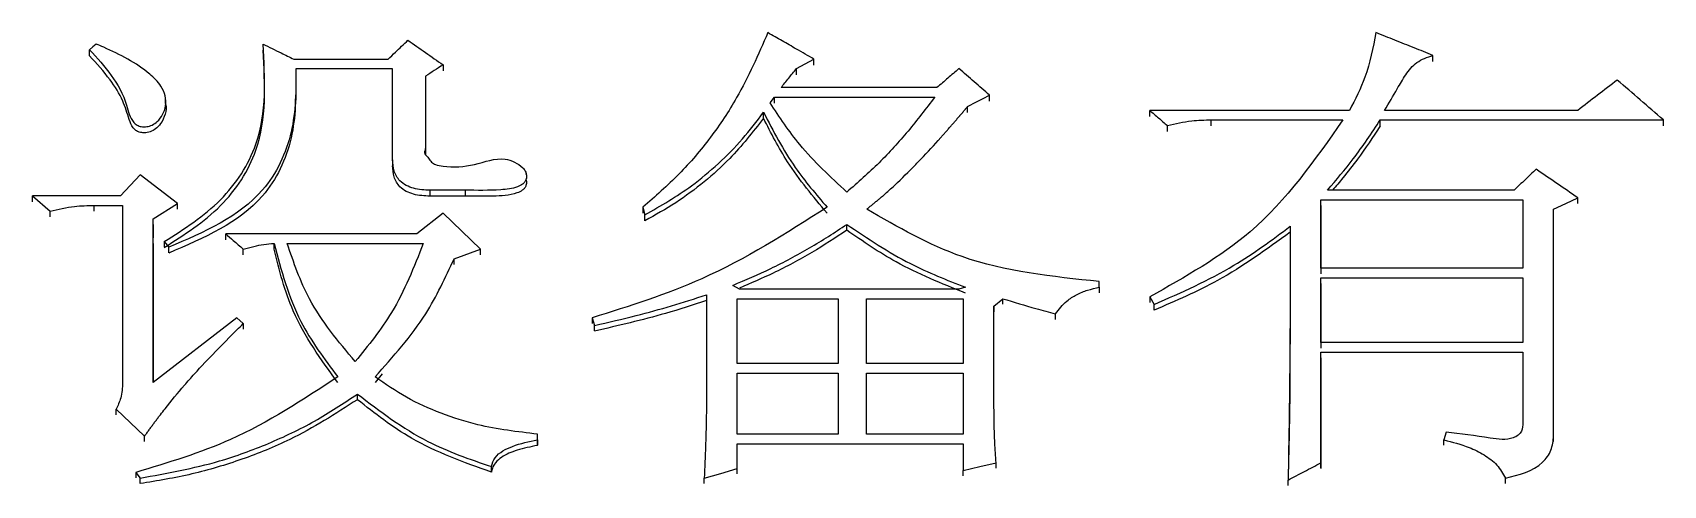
# Model space of a CAD drawing. Header units: millimetres. Extents: x 2028 to 4172, y 863 to 2379.
# Drawn here: x 2544.6 to 2552.63, y 2170.2 to 2172.43 of the extents above; entities that cross this region are included whole.
import ezdxf

# ---------------------------------------------------------------- set-up
doc = ezdxf.new("R2010")
doc.units = ezdxf.units.MM

msp = doc.modelspace()

# ---------------------------------------------------------------- linework, layer by layer
at = {"color": 7, "linetype": 'Continuous', "lineweight": 25}
for p, q in [((2544.8768, 2172.3186), (2544.8768, 2172.3484)), ((2551.4972, 2172.2907), (2551.4972, 2172.3204)), ((2545.8829, 2172.3018), (2546.348, 2172.3018)), ((2546.3697, 2172.255), (2545.8937, 2172.255)), ((2545.8937, 2172.255), (2545.8937, 2172.2254)), ((2546.3697, 2171.8061), (2546.3697, 2172.255)), ((2546.6185, 2172.2737), (2546.6185, 2172.2441)), ((2548.3601, 2172.2254), (2548.3601, 2172.2551)), ((2548.4466, 2172.2721), (2548.4466, 2172.3018)), ((2545.8944, 2172.1775), (2545.8944, 2172.2072)), ((2546.5319, 2172.2177), (2546.5319, 2171.8623)), ((2546.5319, 2172.2177), (2546.5319, 2172.1881)), ((2546.5319, 2172.1878), (2546.532, 2171.8329)), ((2549.0524, 2172.1616), (2548.2843, 2172.1616)), ((2545.2503, 2172.085), (2545.2503, 2172.1146)), ((2548.2303, 2172.0869), (2548.2519, 2172.1149)), ((2548.2519, 2172.1149), (2549.0416, 2172.1149)), ((2548.2519, 2172.0855), (2548.2519, 2172.1149)), ((2549.312, 2172.0948), (2549.312, 2172.1242)), ((2548.1978, 2172.0108), (2548.1978, 2172.0401)), ((2549.2038, 2172.0388), (2549.2038, 2172.0681)), ((2551.086, 2172.0494), (2550.1017, 2172.0494)), ((2550.1017, 2172.0201), (2550.1017, 2172.0494)), ((2550.4045, 2172.0027), (2551.0535, 2172.0027)), ((2550.4045, 2171.9734), (2550.4045, 2172.0027)), ((2551.2375, 2172.0027), (2552.6329, 2172.0027)), ((2551.2375, 2171.9735), (2551.2375, 2172.0027)), ((2552.211, 2172.0494), (2551.2591, 2172.0494)), ((2552.6329, 2171.9735), (2552.6329, 2172.0027)), ((2550.1882, 2171.9454), (2550.1882, 2171.9746)), ((2546.532, 2171.8333), (2546.5319, 2171.8623)), ((2546.3697, 2171.8061), (2546.3697, 2171.7772)), ((2545.1257, 2171.7312), (2545.0283, 2171.6282)), ((2545.3096, 2171.5907), (2545.1257, 2171.7312)), ((2547.028, 2171.7353), (2547.028, 2171.7387)), ((2547.028, 2171.7097), (2547.028, 2171.7119)), ((2544.5957, 2171.6282), (2544.6822, 2171.5532)), ((2545.0283, 2171.6282), (2544.5957, 2171.6282)), ((2545.1906, 2171.5157), (2545.3096, 2171.5907)), ((2545.3096, 2171.5621), (2545.3096, 2171.5907)), ((2546.7267, 2171.6563), (2546.5536, 2171.6563)), ((2546.5536, 2171.6563), (2546.5536, 2171.6276)), ((2546.7267, 2171.6272), (2546.5536, 2171.6272)), ((2546.7267, 2171.6563), (2546.7267, 2171.6272)), ((2550.9454, 2171.6095), (2551.9406, 2171.6095)), ((2550.9454, 2171.272), (2550.9454, 2171.6095)), ((2550.9454, 2171.5809), (2550.9454, 2171.6095)), ((2551.8973, 2171.6563), (2550.9779, 2171.6563)), ((2551.9406, 2171.6095), (2551.9406, 2171.272)), ((2552.211, 2171.5903), (2552.211, 2171.6189)), ((2544.6822, 2171.5247), (2544.6822, 2171.5532)), ((2544.8985, 2171.5813), (2545.0392, 2171.5813)), ((2544.8985, 2171.5528), (2544.8985, 2171.5813)), ((2545.0392, 2171.5813), (2545.0392, 2170.7084)), ((2545.1906, 2170.7084), (2545.1906, 2171.5157)), ((2545.1906, 2171.4873), (2545.1906, 2171.5157)), ((2546.6185, 2171.5439), (2546.4887, 2171.4407)), ((2546.8024, 2171.3657), (2546.6185, 2171.5439)), ((2547.6029, 2171.572), (2547.6137, 2171.5345)), ((2547.6029, 2171.572), (2547.6029, 2171.5435)), ((2547.6137, 2171.5061), (2547.6137, 2171.5345)), ((2550.9454, 2171.5804), (2550.9454, 2171.2434)), ((2552.0921, 2170.445), (2552.092, 2171.5626)), ((2552.0921, 2171.5341), (2552.092, 2171.5626)), ((2545.1906, 2171.4868), (2545.1906, 2171.4223)), ((2546.4887, 2171.4407), (2545.5476, 2171.4407)), ((2545.5476, 2171.4124), (2545.5476, 2171.4407)), ((2545.1906, 2171.394), (2545.1906, 2170.7084)), ((2545.2447, 2171.4032), (2545.2663, 2171.3751)), ((2545.2447, 2171.4032), (2545.2447, 2171.375)), ((2545.2663, 2171.3469), (2545.2663, 2171.3751)), ((2545.6341, 2171.3375), (2545.6341, 2171.3657)), ((2545.7856, 2171.3656), (2545.7856, 2171.3939)), ((2545.8505, 2171.3939), (2546.5211, 2171.3939)), ((2546.6726, 2171.3188), (2546.8024, 2171.3657)), ((2546.8024, 2171.3375), (2546.8024, 2171.3657)), ((2546.6726, 2171.2907), (2546.6726, 2171.3188)), ((2551.9406, 2171.272), (2550.9454, 2171.272)), ((2548.0788, 2171.1687), (2548.0464, 2171.1875)), ((2549.8529, 2171.1781), (2549.8529, 2171.2063)), ((2549.8529, 2171.1784), (2549.8529, 2171.2063)), ((2550.9454, 2171.225), (2551.9406, 2171.2251)), ((2550.9454, 2170.9058), (2550.9454, 2171.225)), ((2550.9454, 2171.1971), (2550.9454, 2171.225)), ((2550.9454, 2171.1965), (2550.9454, 2170.8777)), ((2551.9406, 2171.2251), (2551.9406, 2170.9058)), ((2547.9166, 2171.1406), (2547.9166, 2170.6143)), ((2548.068, 2171.1218), (2548.5656, 2171.1218)), ((2548.068, 2170.8024), (2548.068, 2171.1218)), ((2548.068, 2171.094), (2548.068, 2171.1218)), ((2549.1606, 2171.1687), (2548.0788, 2171.1687)), ((2548.5656, 2171.1218), (2548.5656, 2170.8024)), ((2548.7062, 2171.1218), (2549.1822, 2171.1218)), ((2548.7062, 2170.8024), (2548.7062, 2171.1218)), ((2548.7062, 2171.094), (2548.7062, 2171.1218)), ((2549.1822, 2171.1218), (2549.1822, 2170.8024)), ((2549.3336, 2171.0842), (2549.3769, 2171.1218)), ((2549.3769, 2171.094), (2549.3769, 2171.1218)), ((2549.8529, 2171.1781), (2549.8529, 2171.1502)), ((2550.1016, 2171.1312), (2550.1233, 2171.0937)), ((2550.1016, 2171.1312), (2550.1016, 2171.1034)), ((2545.6017, 2171.0279), (2545.1906, 2170.7084)), ((2545.6341, 2170.9997), (2545.6017, 2171.0279)), ((2547.3541, 2171.0279), (2547.3649, 2170.9903)), ((2549.3336, 2170.5955), (2549.3336, 2171.0842)), ((2549.3336, 2171.0842), (2549.3336, 2171.0565)), ((2549.6365, 2171.019), (2549.6365, 2171.0467)), ((2550.1233, 2171.0659), (2550.1233, 2171.0937)), ((2545.6341, 2170.9997), (2545.6341, 2170.9721)), ((2547.3649, 2170.9627), (2547.3649, 2170.9903)), ((2551.9406, 2170.9058), (2550.9454, 2170.9058)), ((2548.5656, 2170.8024), (2548.068, 2170.8024)), ((2549.1822, 2170.8024), (2548.7062, 2170.8024)), ((2550.9454, 2170.8588), (2551.9406, 2170.8588)), ((2550.9454, 2170.3132), (2550.9454, 2170.8588)), ((2550.9454, 2170.8314), (2550.9454, 2170.8588)), ((2550.9454, 2170.8307), (2550.9454, 2170.2858)), ((2551.9406, 2170.8588), (2551.9406, 2170.5109)), ((2546.3192, 2170.7511), (2546.2832, 2170.7087)), ((2548.068, 2170.7554), (2548.5656, 2170.7554)), ((2548.068, 2170.4544), (2548.068, 2170.7554)), ((2548.068, 2170.7282), (2548.068, 2170.7554)), ((2548.5656, 2170.7554), (2548.5656, 2170.4544)), ((2548.7062, 2170.7554), (2549.1822, 2170.7554)), ((2548.7062, 2170.4544), (2548.7062, 2170.7554)), ((2548.7062, 2170.7282), (2548.7062, 2170.7554)), ((2549.1822, 2170.7554), (2549.1822, 2170.4544)), ((2546.1967, 2170.6249), (2546.1967, 2170.652)), ((2545.0067, 2170.5767), (2545.1474, 2170.4449)), ((2545.0067, 2170.5497), (2545.0067, 2170.5767)), ((2551.562, 2170.4638), (2551.5512, 2170.4262)), ((2545.1474, 2170.4182), (2545.1474, 2170.4449)), ((2547.0837, 2170.4261), (2547.0837, 2170.4544)), ((2547.0837, 2170.4276), (2547.0837, 2170.4544)), ((2547.0837, 2170.4261), (2547.0837, 2170.3994)), ((2548.5656, 2170.4544), (2548.068, 2170.4544)), ((2548.068, 2170.4073), (2549.1822, 2170.4073)), ((2548.068, 2170.2849), (2548.068, 2170.4073)), ((2548.068, 2170.3806), (2548.068, 2170.4073)), ((2549.1822, 2170.4544), (2548.7062, 2170.4544)), ((2549.1822, 2170.4073), (2549.1822, 2170.2755)), ((2551.5512, 2170.3995), (2551.5512, 2170.4262)), ((2552.0921, 2170.4183), (2552.0921, 2170.445)), ((2549.3445, 2170.2866), (2549.3445, 2170.3132)), ((2550.9454, 2170.2867), (2550.9454, 2170.3132)), ((2545.1041, 2170.266), (2545.1257, 2170.2378)), ((2545.1041, 2170.266), (2545.1041, 2170.2396)), ((2545.1257, 2170.2114), (2545.1257, 2170.2378)), ((2546.8565, 2170.2679), (2546.8565, 2170.2943)), ((2547.9058, 2170.2114), (2547.9058, 2170.2378)), ((2548.068, 2170.2584), (2548.068, 2170.2849)), ((2549.1822, 2170.249), (2549.1822, 2170.2755)), ((2550.7832, 2170.202), (2550.7832, 2170.2284)), ((2551.8541, 2170.2114), (2551.8541, 2170.2378))]:
    msp.add_line(p, q, dxfattribs=at)
at = {"color": 7, "linetype": 'Continuous', "lineweight": 25, "flags": 128}
for points in [[(2544.9093, 2172.3765), (2544.8931, 2172.3624), (2544.8768, 2172.3484)], [(2548.3601, 2172.2551), (2548.4033, 2172.2784), (2548.4466, 2172.3018)], [(2549.2038, 2172.0681), (2549.2478, 2172.0909), (2549.2799, 2172.1076), (2549.312, 2172.1242)], [(2544.5957, 2171.5996), (2544.5957, 2171.6064), (2544.5957, 2171.6138), (2544.5957, 2171.6282)], [(2552.092, 2171.5626), (2552.1515, 2171.5908), (2552.211, 2171.6189)], [(2548.6089, 2171.4593), (2548.6089, 2171.4662), (2548.6089, 2171.4737), (2548.6089, 2171.4877)], [(2549.1931, 2171.1781), (2549.1768, 2171.1734), (2549.1606, 2171.1687)], [(2547.3541, 2171.0279), (2547.3541, 2171.0164), (2547.3541, 2171.008), (2547.3541, 2171.0002)], [(2549.1822, 2170.2755), (2549.2633, 2170.2943), (2549.3445, 2170.3132)], [(2547.9058, 2170.2378), (2547.9869, 2170.2613), (2548.068, 2170.2849)]]:
    msp.add_lwpolyline(points, dxfattribs=at)
at = {"color": 7, "linetype": 'Continuous', "lineweight": 25}
for points, knots in [([(2546.348, 2172.3018), (2546.3599, 2172.3132), (2546.3821, 2172.3344), (2546.4145, 2172.3655), (2546.4351, 2172.3853), (2546.4454, 2172.3952)], [0, 0, 0, 0, 0.365746, 0.682872, 1, 1, 1, 1]), ([(2546.4454, 2172.3952), (2546.4742, 2172.3749), (2546.5319, 2172.3345), (2546.5896, 2172.294), (2546.6185, 2172.2737)], [0, 0, 0, 0, 0.499999, 1, 1, 1, 1]), ([(2548.2194, 2172.4325), (2548.1718, 2172.3239), (2548.0929, 2172.1443), (2547.9397, 2171.9134), (2547.7849, 2171.7313), (2547.6638, 2171.6253), (2547.6029, 2171.572)], [0, 0, 0, 0, 0.33491, 0.554084, 0.775731, 1, 1, 1, 1]), ([(2548.4466, 2172.3018), (2548.4178, 2172.3184), (2548.3655, 2172.3485), (2548.2898, 2172.3921), (2548.2429, 2172.419), (2548.2194, 2172.4325)], [0, 0, 0, 0, 0.380657, 0.690329, 1, 1, 1, 1]), ([(2551.2158, 2172.4326), (2551.2018, 2172.3583), (2551.1766, 2172.2248), (2551.1138, 2172.1033), (2551.086, 2172.0494)], [0, 0, 0, 0, 0.556867, 1, 1, 1, 1]), ([(2551.4971, 2172.3205), (2551.466, 2172.3329), (2551.4036, 2172.3577), (2551.3099, 2172.3951), (2551.2471, 2172.4201), (2551.2158, 2172.4326)], [0, 0, 0, 0, 0.331265, 0.665632, 1, 1, 1, 1]), ([(2544.8768, 2172.3484), (2544.9139, 2172.3074), (2544.9883, 2172.225), (2545.0576, 2172.102), (2545.0748, 2172.0063), (2545.1097, 2171.9753), (2545.1326, 2171.9682), (2545.1588, 2171.968), (2545.1866, 2171.9762), (2545.2145, 2171.9962), (2545.2377, 2172.0286), (2545.2542, 2172.0721), (2545.252, 2172.1224), (2545.2262, 2172.1787), (2545.1308, 2172.272), (2545.0144, 2172.3306), (2544.9216, 2172.3711), (2544.9093, 2172.3764)], [0, 0, 0, 0, 0.147264, 0.295549, 0.379238, 0.397703, 0.416178, 0.440331, 0.464931, 0.490583, 0.529382, 0.57023, 0.614805, 0.662848, 0.734386, 0.964893, 1, 1, 1, 1]), ([(2545.2496, 2172.0845), (2545.2502, 2172.0829), (2545.2562, 2172.0659), (2545.2503, 2172.0292), (2545.2314, 2171.9878), (2545.2047, 2171.9579), (2545.1759, 2171.9422), (2545.1476, 2171.9377), (2545.1229, 2171.9408), (2545.1038, 2171.95), (2545.0848, 2171.9702), (2545.0653, 2172.0207), (2545.0415, 2172.1046), (2544.9737, 2172.2113), (2544.9116, 2172.28), (2544.8768, 2172.3184)], [0, 0, 0, 0, 0.007427, 0.08003, 0.156119, 0.209437, 0.252123, 0.294833, 0.329859, 0.356953, 0.384034, 0.449164, 0.593735, 0.772907, 1, 1, 1, 1]), ([(2545.2447, 2171.4032), (2545.3427, 2171.4655), (2545.5342, 2171.5873), (2545.7566, 2171.9292), (2545.741, 2172.2074), (2545.7314, 2172.3765)], [0, 0, 0, 0, 0.29142, 0.569226, 1, 1, 1, 1]), ([(2545.2447, 2171.3744), (2545.3427, 2171.4367), (2545.5342, 2171.5582), (2545.7566, 2171.8996), (2545.741, 2172.1775), (2545.7314, 2172.3464)], [0, 0, 0, 0, 0.291558, 0.569369, 1, 1, 1, 1]), ([(2545.7314, 2172.3765), (2545.7462, 2172.3692), (2545.7758, 2172.3546), (2545.8263, 2172.3297), (2545.862, 2172.3121), (2545.8829, 2172.3018)], [0, 0, 0, 0, 0.2932077, 0.5864153, 1, 1, 1, 1]), ([(2551.2591, 2172.0494), (2551.2801, 2172.085), (2551.3147, 2172.1436), (2551.3613, 2172.2255), (2551.4141, 2172.2925), (2551.4691, 2172.311), (2551.4971, 2172.3204)], [0, 0, 0, 0, 0.334928, 0.552034, 0.77193, 1, 1, 1, 1]), ([(2545.8937, 2172.255), (2545.8935, 2172.1504), (2545.8931, 2171.9402), (2545.7182, 2171.5689), (2545.44, 2171.4496), (2545.2663, 2171.3751)], [0, 0, 0, 0, 0.271711, 0.545564, 1, 1, 1, 1]), ([(2546.6185, 2172.2737), (2546.6041, 2172.2644), (2546.5752, 2172.2457), (2546.5464, 2172.227), (2546.5319, 2172.2177)], [0, 0, 0, 0, 0.5, 1, 1, 1, 1]), ([(2548.2843, 2172.1616), (2548.297, 2172.1772), (2548.3222, 2172.2083), (2548.3474, 2172.2395), (2548.3601, 2172.2551)], [0, 0, 0, 0, 0.499997, 1, 1, 1, 1]), ([(2549.1605, 2172.2551), (2549.1425, 2172.2395), (2549.1065, 2172.2083), (2549.0704, 2172.1772), (2549.0524, 2172.1616)], [0, 0, 0, 0, 0.500001, 1, 1, 1, 1]), ([(2549.312, 2172.1242), (2549.2868, 2172.146), (2549.2363, 2172.1897), (2549.1858, 2172.2333), (2549.1605, 2172.2551)], [0, 0, 0, 0, 0.5, 1, 1, 1, 1]), ([(2545.8937, 2172.2252), (2545.8935, 2172.1206), (2545.8931, 2171.9107), (2545.7181, 2171.5398), (2545.4399, 2171.4207), (2545.2663, 2171.3464)], [0, 0, 0, 0, 0.27158, 0.545365, 1, 1, 1, 1]), ([(2552.4057, 2172.199), (2552.3733, 2172.1741), (2552.3084, 2172.1243), (2552.2435, 2172.0744), (2552.211, 2172.0494)], [0, 0, 0, 0, 0.500001, 1, 1, 1, 1]), ([(2552.6329, 2172.0027), (2552.595, 2172.0354), (2552.5193, 2172.1009), (2552.4436, 2172.1663), (2552.4057, 2172.199)], [0, 0, 0, 0, 0.5, 1, 1, 1, 1]), ([(2548.6089, 2171.647), (2548.5276, 2171.7218), (2548.3834, 2171.8547), (2548.2768, 2172.0163), (2548.2303, 2172.0869)], [0, 0, 0, 0, 0.56355, 1, 1, 1, 1]), ([(2549.0416, 2172.1149), (2548.9986, 2172.0584), (2548.9131, 2171.946), (2548.7696, 2171.7882), (2548.6626, 2171.6942), (2548.6089, 2171.647)], [0, 0, 0, 0, 0.334945, 0.666198, 1, 1, 1, 1]), ([(2547.6137, 2171.5345), (2547.6921, 2171.5799), (2547.8207, 2171.6543), (2547.9769, 2171.786), (2548.0967, 2171.9066), (2548.1642, 2171.9957), (2548.1978, 2172.0401)], [0, 0, 0, 0, 0.345122, 0.565624, 0.783909, 1, 1, 1, 1]), ([(2548.1978, 2172.0105), (2548.1445, 2171.9426), (2548.0563, 2171.8302), (2547.9064, 2171.6951), (2547.767, 2171.5914), (2547.6649, 2171.5343), (2547.6137, 2171.5056)], [0, 0, 0, 0, 0.334608, 0.554057, 0.775918, 1, 1, 1, 1]), ([(2548.1978, 2172.0401), (2548.2462, 2171.9471), (2548.333, 2171.7802), (2548.4567, 2171.636), (2548.5115, 2171.5721)], [0, 0, 0, 0, 0.556747, 1, 1, 1, 1]), ([(2548.5115, 2171.5431), (2548.4427, 2171.6249), (2548.3205, 2171.7702), (2548.2351, 2171.9374), (2548.1978, 2172.0105)], [0, 0, 0, 0, 0.563004, 1, 1, 1, 1]), ([(2548.7063, 2171.5626), (2548.7086, 2171.5645), (2548.7122, 2171.5674), (2548.7169, 2171.5712), (2548.7216, 2171.575), (2548.7263, 2171.5789), (2548.7311, 2171.5827), (2548.7346, 2171.5856), (2548.7393, 2171.5894), (2548.744, 2171.5932), (2548.7487, 2171.5971), (2548.7522, 2171.6), (2548.7558, 2171.6029), (2548.7604, 2171.6067), (2548.7663, 2171.6116), (2548.7721, 2171.6165), (2548.7802, 2171.6233), (2548.8043, 2171.6441), (2548.8626, 2171.6971), (2548.9228, 2171.7567), (2548.9985, 2171.8348), (2549.0412, 2171.8815), (2549.0773, 2171.9221), (2549.0853, 2171.9311), (2549.0932, 2171.9401), (2549.1012, 2171.9492), (2549.1071, 2171.956), (2549.1131, 2171.9628), (2549.121, 2171.9719), (2549.1289, 2171.981), (2549.1367, 2171.9901), (2549.1427, 2171.9969), (2549.1476, 2172.0026), (2549.1515, 2172.0072), (2549.1554, 2172.0117), (2549.1594, 2172.0163), (2549.1633, 2172.0208), (2549.1662, 2172.0243), (2549.1701, 2172.0288), (2549.1741, 2172.0334), (2549.178, 2172.038), (2549.1809, 2172.0414), (2549.1839, 2172.0448), (2549.1878, 2172.0494), (2549.1917, 2172.054), (2549.1956, 2172.0585), (2549.1993, 2172.0629), (2549.2021, 2172.0661), (2549.2038, 2172.0681)], [0, 0, 0, 0, 0.012754, 0.019131, 0.025508, 0.038262, 0.044639, 0.051016, 0.057393, 0.070147, 0.076524, 0.082901, 0.089278, 0.095655, 0.108409, 0.121164, 0.127541, 0.153049, 0.255102, 0.459223, 0.51024, 0.714344, 0.727098, 0.739852, 0.76536, 0.778114, 0.790868, 0.803622, 0.816376, 0.841885, 0.854639, 0.867393, 0.880147, 0.886524, 0.892901, 0.905655, 0.912032, 0.918409, 0.924786, 0.93754, 0.943917, 0.950294, 0.956671, 0.963048, 0.975802, 0.982179, 0.988556, 1, 1, 1, 1]), ([(2551.0535, 2172.0027), (2550.915, 2171.8048), (2550.6639, 2171.4462), (2550.2756, 2171.2287), (2550.1016, 2171.1312)], [0, 0, 0, 0, 0.551948, 1, 1, 1, 1]), ([(2550.1017, 2172.0494), (2550.1161, 2172.037), (2550.1449, 2172.012), (2550.1738, 2171.9871), (2550.1882, 2171.9746)], [0, 0, 0, 0, 0.5, 1, 1, 1, 1]), ([(2550.1882, 2171.9746), (2550.228, 2171.9839), (2550.2991, 2172.0005), (2550.3723, 2172.002), (2550.4045, 2172.0027)], [0, 0, 0, 0, 0.558835, 1, 1, 1, 1]), ([(2550.9779, 2171.6563), (2551.021, 2171.7072), (2551.0894, 2171.7878), (2551.1736, 2171.9051), (2551.2162, 2171.9701), (2551.2375, 2172.0027)], [0, 0, 0, 0, 0.460317, 0.729933, 1, 1, 1, 1]), ([(2551.2375, 2171.9731), (2551.2009, 2171.9178), (2551.1429, 2171.8301), (2551.062, 2171.7261), (2551.0196, 2171.6764), (2551.0024, 2171.6563)], [0, 0, 0, 0, 0.504974, 0.800306, 1, 1, 1, 1]), ([(2546.5319, 2171.8623), (2546.5307, 2171.8584), (2546.5284, 2171.8512), (2546.5271, 2171.8419), (2546.5286, 2171.8349), (2546.5357, 2171.8266), (2546.5479, 2171.8139), (2546.5594, 2171.7935), (2546.5855, 2171.7793), (2546.6569, 2171.7676), (2546.7731, 2171.7738), (2546.8907, 2171.823), (2546.9723, 2171.7962), (2547.0062, 2171.7744), (2547.0249, 2171.7505), (2547.0306, 2171.7307), (2547.0293, 2171.712), (2547.0222, 2171.6964), (2547.0079, 2171.6826), (2546.969, 2171.6644), (2546.8721, 2171.6539), (2546.7853, 2171.6553), (2546.7267, 2171.6563)], [0, 0, 0, 0, 0.0138, 0.025127, 0.031098, 0.037099, 0.060784, 0.089374, 0.112534, 0.153888, 0.320046, 0.483741, 0.537098, 0.589789, 0.612612, 0.635583, 0.657284, 0.674402, 0.691535, 0.721107, 0.811251, 1, 1, 1, 1]), ([(2546.5536, 2171.6563), (2546.5266, 2171.6574), (2546.4735, 2171.6596), (2546.4056, 2171.6937), (2546.373, 2171.7504), (2546.3708, 2171.7877), (2546.3697, 2171.8061)], [0, 0, 0, 0, 0.2935292, 0.5772393, 0.7904501, 1, 1, 1, 1]), ([(2546.5536, 2171.6272), (2546.5266, 2171.6283), (2546.4736, 2171.6305), (2546.4056, 2171.6645), (2546.373, 2171.7212), (2546.3708, 2171.7584), (2546.3697, 2171.7768)], [0, 0, 0, 0, 0.293693, 0.577474, 0.790597, 1, 1, 1, 1]), ([(2552.0055, 2171.7594), (2551.9875, 2171.7422), (2551.9514, 2171.7079), (2551.9154, 2171.6735), (2551.8973, 2171.6563)], [0, 0, 0, 0, 0.500002, 1, 1, 1, 1]), ([(2552.211, 2171.6189), (2552.1768, 2171.6423), (2552.1083, 2171.6891), (2552.0398, 2171.7359), (2552.0055, 2171.7594)], [0, 0, 0, 0, 0.499999, 1, 1, 1, 1]), ([(2547.0271, 2171.7091), (2547.0281, 2171.7058), (2547.0311, 2171.6962), (2547.0286, 2171.6808), (2547.021, 2171.6657), (2547.0059, 2171.6522), (2546.9557, 2171.6304), (2546.8583, 2171.6253), (2546.7728, 2171.6265), (2546.7267, 2171.6272)], [0, 0, 0, 0, 0.031002, 0.089187, 0.134339, 0.17946, 0.263265, 0.602046, 1, 1, 1, 1]), ([(2544.6822, 2171.5532), (2544.722, 2171.5625), (2544.7931, 2171.5792), (2544.8663, 2171.5807), (2544.8985, 2171.5813)], [0, 0, 0, 0, 0.558839, 1, 1, 1, 1]), ([(2548.5115, 2171.5721), (2548.3106, 2171.4444), (2547.949, 2171.2146), (2547.5371, 2171.0853), (2547.3541, 2171.0279)], [0, 0, 0, 0, 0.555577, 1, 1, 1, 1]), ([(2549.8529, 2171.2063), (2549.6214, 2171.2302), (2549.2116, 2171.2726), (2548.8595, 2171.4747), (2548.7063, 2171.5626)], [0, 0, 0, 0, 0.56492, 1, 1, 1, 1]), ([(2545.5476, 2171.4407), (2545.5599, 2171.43), (2545.5805, 2171.4122), (2545.6094, 2171.3872), (2545.6259, 2171.3729), (2545.6341, 2171.3657)], [0, 0, 0, 0, 0.4283658, 0.7141852, 1, 1, 1, 1]), ([(2548.0464, 2171.1875), (2548.1093, 2171.2143), (2548.2388, 2171.2695), (2548.4271, 2171.3698), (2548.5482, 2171.4483), (2548.6089, 2171.4877)], [0, 0, 0, 0, 0.320214, 0.659112, 1, 1, 1, 1]), ([(2548.6089, 2171.4588), (2548.552, 2171.4216), (2548.4349, 2171.3452), (2548.2572, 2171.2505), (2548.135, 2171.1978), (2548.0792, 2171.1737)], [0, 0, 0, 0, 0.339407, 0.698467, 1, 1, 1, 1]), ([(2548.6089, 2171.4877), (2548.7108, 2171.4189), (2548.8939, 2171.2952), (2549.1011, 2171.2141), (2549.193, 2171.1782)], [0, 0, 0, 0, 0.556532, 1, 1, 1, 1]), ([(2549.193, 2171.1497), (2549.0765, 2171.1962), (2548.8698, 2171.2788), (2548.6882, 2171.4041), (2548.6089, 2171.4588)], [0, 0, 0, 0, 0.563368, 1, 1, 1, 1]), ([(2550.1233, 2171.0937), (2550.2577, 2171.1527), (2550.4963, 2171.2574), (2550.7035, 2171.4112), (2550.7939, 2171.4783)], [0, 0, 0, 0, 0.563405, 1, 1, 1, 1]), ([(2550.7939, 2171.4494), (2550.6776, 2171.365), (2550.4686, 2171.2133), (2550.2294, 2171.1108), (2550.1233, 2171.0653)], [0, 0, 0, 0, 0.556386, 1, 1, 1, 1]), ([(2550.794, 2171.4783), (2550.7939, 2171.4476), (2550.7938, 2171.4092), (2550.7938, 2171.367), (2550.7937, 2171.3478), (2550.7937, 2171.3286), (2550.7937, 2171.3094), (2550.7936, 2171.2902), (2550.7936, 2171.271), (2550.7936, 2171.2518), (2550.7935, 2171.2326), (2550.7935, 2171.2057), (2550.7934, 2171.175), (2550.7933, 2171.1366), (2550.7932, 2171.0982), (2550.7931, 2171.0597), (2550.7931, 2171.0213), (2550.793, 2170.9829), (2550.7929, 2170.9444), (2550.7927, 2170.906), (2550.7926, 2170.8675), (2550.7925, 2170.829), (2550.7924, 2170.7906), (2550.7921, 2170.7059), (2550.7912, 2170.6135), (2550.7897, 2170.5211), (2550.7888, 2170.4749), (2550.7881, 2170.4364), (2550.7874, 2170.4056), (2550.7869, 2170.3825), (2550.7863, 2170.3593), (2550.7858, 2170.3362), (2550.7852, 2170.3131), (2550.7848, 2170.2938), (2550.7843, 2170.2739), (2550.7838, 2170.2534), (2550.7834, 2170.2367), (2550.7832, 2170.2284)], [0, 0, 0, 0, 0.073851, 0.092313, 0.101545, 0.120007, 0.13847, 0.147702, 0.166164, 0.184627, 0.193858, 0.212321, 0.249246, 0.267709, 0.304634, 0.34156, 0.360022, 0.396948, 0.433873, 0.452336, 0.489261, 0.526187, 0.544649, 0.581575, 0.729279, 0.766204, 0.803129, 0.840055, 0.858517, 0.87698, 0.895443, 0.913906, 0.932368, 0.950831, 0.960062, 0.980031, 1, 1, 1, 1]), ([(2545.6341, 2171.3657), (2545.6514, 2171.3704), (2545.6848, 2171.3793), (2545.7351, 2171.3909), (2545.7687, 2171.3929), (2545.7856, 2171.3939)], [0, 0, 0, 0, 0.348407, 0.672288, 1, 1, 1, 1]), ([(2545.7856, 2171.3939), (2545.8208, 2171.2619), (2545.8842, 2171.0242), (2546.0331, 2170.8251), (2546.0993, 2170.7366)], [0, 0, 0, 0, 0.555454, 1, 1, 1, 1]), ([(2546.0993, 2170.7087), (2546.0172, 2170.8224), (2545.8716, 2171.0241), (2545.8117, 2171.2615), (2545.7856, 2171.3651)], [0, 0, 0, 0, 0.563754, 1, 1, 1, 1]), ([(2546.1858, 2170.8119), (2546.1027, 2170.9109), (2545.955, 2171.0867), (2545.8823, 2171.3005), (2545.8505, 2171.3939)], [0, 0, 0, 0, 0.56317, 1, 1, 1, 1]), ([(2546.5211, 2171.3939), (2546.4753, 2171.2773), (2546.3929, 2171.0675), (2546.2495, 2170.8905), (2546.1858, 2170.8119)], [0, 0, 0, 0, 0.555585, 1, 1, 1, 1]), ([(2546.2832, 2170.7366), (2546.3728, 2170.8362), (2546.532, 2171.0129), (2546.6299, 2171.2259), (2546.6726, 2171.3188)], [0, 0, 0, 0, 0.5637392, 1, 1, 1, 1]), ([(2547.3649, 2170.9903), (2547.4336, 2171.0058), (2547.561, 2171.0345), (2547.7447, 2171.0858), (2547.8592, 2171.1223), (2547.9166, 2171.1406)], [0, 0, 0, 0, 0.368755, 0.684174, 1, 1, 1, 1]), ([(2547.9166, 2171.1121), (2547.8497, 2171.0905), (2547.7257, 2171.0503), (2547.5409, 2171.0027), (2547.4236, 2170.9756), (2547.3649, 2170.9621)], [0, 0, 0, 0, 0.3688155, 0.6842587, 1, 1, 1, 1]), ([(2549.3769, 2171.1218), (2549.4314, 2171.1053), (2549.5176, 2171.0791), (2549.6046, 2171.0554), (2549.6365, 2171.0467)], [0, 0, 0, 0, 0.632425, 1, 1, 1, 1]), ([(2549.6365, 2171.0467), (2549.654, 2171.0692), (2549.6831, 2171.1068), (2549.7406, 2171.143), (2549.7949, 2171.1653), (2549.8335, 2171.1738), (2549.8529, 2171.1781)], [0, 0, 0, 0, 0.330275, 0.550122, 0.773937, 1, 1, 1, 1]), ([(2550.7934, 2171.1579), (2550.7928, 2171.0084), (2550.7919, 2170.775), (2550.7882, 2170.5121), (2550.7858, 2170.3832), (2550.7854, 2170.3468), (2550.7854, 2170.3458), (2550.7854, 2170.3455), (2550.7854, 2170.3454), (2550.7854, 2170.3454), (2550.7854, 2170.3454)], [0, 0, 0, 0, 0.538947, 0.84135, 0.9945, 0.997599, 0.998704, 0.99955, 0.999901, 1, 1, 1, 1]), ([(2545.1474, 2170.4449), (2545.151, 2170.45), (2545.1566, 2170.4575), (2545.1639, 2170.4676), (2545.1713, 2170.4776), (2545.1786, 2170.4877), (2545.186, 2170.4977), (2545.1916, 2170.5052), (2545.199, 2170.5153), (2545.2065, 2170.5252), (2545.214, 2170.5352), (2545.2197, 2170.5426), (2545.2311, 2170.5575), (2545.2713, 2170.6092), (2545.3273, 2170.6765), (2545.443, 2170.808), (2545.5416, 2170.9079), (2545.6235, 2170.9891), (2545.6341, 2170.9997)], [0, 0, 0, 0, 0.025377, 0.038065, 0.050754, 0.076131, 0.088819, 0.101507, 0.114196, 0.139573, 0.152261, 0.16495, 0.177638, 0.228393, 0.431466, 0.532978, 0.939243, 1, 1, 1, 1]), ([(2545.0392, 2170.7084), (2545.0379, 2170.6827), (2545.0356, 2170.6368), (2545.0156, 2170.5951), (2545.0067, 2170.5767)], [0, 0, 0, 0, 0.557224, 1, 1, 1, 1]), ([(2546.0993, 2170.7366), (2545.928, 2170.6239), (2545.6193, 2170.4209), (2545.2628, 2170.3137), (2545.1041, 2170.266)], [0, 0, 0, 0, 0.554852, 1, 1, 1, 1]), ([(2547.0837, 2170.4544), (2546.985, 2170.4661), (2546.8229, 2170.4855), (2546.6078, 2170.5541), (2546.4356, 2170.631), (2546.3337, 2170.7016), (2546.2832, 2170.7366)], [0, 0, 0, 0, 0.3439877, 0.5650552, 0.7839694, 1, 1, 1, 1]), ([(2545.1257, 2170.2378), (2545.2573, 2170.2614), (2545.4734, 2170.3002), (2545.7586, 2170.4048), (2545.988, 2170.5133), (2546.1274, 2170.6059), (2546.1967, 2170.652)], [0, 0, 0, 0, 0.3437, 0.56446, 0.78335, 1, 1, 1, 1]), ([(2546.1967, 2170.6242), (2546.0879, 2170.5546), (2545.9078, 2170.4393), (2545.6282, 2170.3273), (2545.3815, 2170.2527), (2545.2111, 2170.2246), (2545.1257, 2170.2105)], [0, 0, 0, 0, 0.335493, 0.555469, 0.777124, 1, 1, 1, 1]), ([(2546.1967, 2170.652), (2546.308, 2170.567), (2546.5086, 2170.414), (2546.7494, 2170.3312), (2546.8565, 2170.2943)], [0, 0, 0, 0, 0.554975, 1, 1, 1, 1]), ([(2546.8565, 2170.267), (2546.721, 2170.3156), (2546.481, 2170.4015), (2546.2829, 2170.5566), (2546.1967, 2170.6242)], [0, 0, 0, 0, 0.564668, 1, 1, 1, 1]), ([(2547.9166, 2170.6143), (2547.9163, 2170.578), (2547.9156, 2170.5054), (2547.9121, 2170.3799), (2547.9081, 2170.2907), (2547.9058, 2170.2378)], [0, 0, 0, 0, 0.289216, 0.578434, 1, 1, 1, 1]), ([(2549.3445, 2170.3132), (2549.342, 2170.3461), (2549.3373, 2170.4095), (2549.3347, 2170.5037), (2549.334, 2170.5649), (2549.3336, 2170.5955)], [0, 0, 0, 0, 0.350188, 0.675022, 1, 1, 1, 1]), ([(2551.9407, 2170.5109), (2551.9399, 2170.4966), (2551.9387, 2170.4737), (2551.918, 2170.4479), (2551.8678, 2170.4216), (2551.7417, 2170.4421), (2551.6334, 2170.4552), (2551.562, 2170.4638)], [0, 0, 0, 0, 0.100649, 0.162017, 0.226226, 0.489486, 1, 1, 1, 1]), ([(2546.8565, 2170.2943), (2546.8613, 2170.3099), (2546.8712, 2170.3416), (2546.9133, 2170.3737), (2546.9829, 2170.4055), (2547.042, 2170.4176), (2547.0837, 2170.4261)], [0, 0, 0, 0, 0.175771, 0.359485, 0.548639, 1, 1, 1, 1]), ([(2547.0837, 2170.3986), (2547.05, 2170.3918), (2546.9886, 2170.3794), (2546.9171, 2170.3504), (2546.8776, 2170.3167), (2546.8612, 2170.2905), (2546.8579, 2170.2737), (2546.8565, 2170.267)], [0, 0, 0, 0, 0.36709, 0.669259, 0.811722, 0.924466, 1, 1, 1, 1]), ([(2547.0837, 2170.3986), (2547.0837, 2170.4039), (2547.0837, 2170.4133), (2547.0837, 2170.4227), (2547.0837, 2170.4268)], [0, 0, 0, 0, 0.56, 1, 1, 1, 1]), ([(2551.5512, 2170.4262), (2551.5933, 2170.4153), (2551.6623, 2170.3974), (2551.7501, 2170.3545), (2551.8161, 2170.3061), (2551.8416, 2170.2603), (2551.8541, 2170.2378)], [0, 0, 0, 0, 0.348454, 0.571203, 0.789125, 1, 1, 1, 1]), ([(2551.8541, 2170.2378), (2551.9221, 2170.2542), (2552.0155, 2170.2767), (2552.0844, 2170.3737), (2552.0895, 2170.4214), (2552.0921, 2170.445)], [0, 0, 0, 0, 0.57516, 0.790026, 1, 1, 1, 1])]:
    msp.add_open_spline(points, degree=3, knots=knots, dxfattribs=at)
msp.add_open_spline([(2550.7832, 2170.2284), (2550.8102, 2170.2425), (2550.8643, 2170.2708), (2550.9184, 2170.299), (2550.9454, 2170.3132)], degree=3, dxfattribs=at)

doc.saveas('drawing.dxf')
